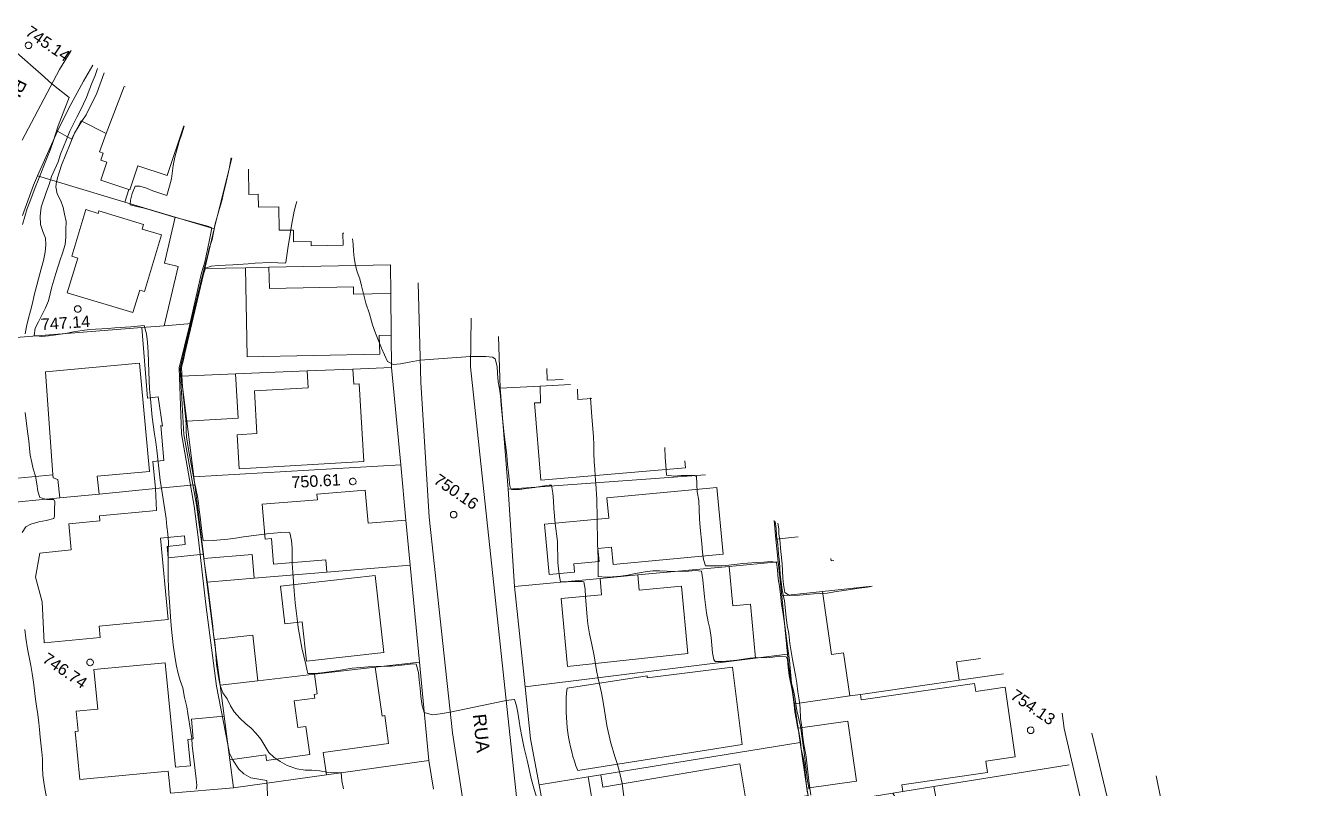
# Model space of a CAD drawing. Header units: metres. Extents: x 322294 to 7190115, y 7390841 to 10157759.
# Drawn here: x 323466.7 to 323659.4, y 7394133.5 to 7394249.3 of the extents above; entities that cross this region are included whole.
import ezdxf
from ezdxf.enums import TextEntityAlignment as Align

# ---------------------------------------------------------------- set-up
doc = ezdxf.new("R2010")
doc.units = ezdxf.units.M
doc.layers.get('0').update_dxf_attribs({"lineweight": 18})
for name, color, linetype, lineweight in [('100_SIST_VIARIO_MEIO_FIO', 1, 'Continuous', 18), ('160_P_SIMP_ASF_TOP', 7, 'Continuous', 18), ('206_MURO_E_MURO_ARRIMO', 7, 'Continuous', 18), ('214_PROJ_BEIRAL_EDIF', 10, 'Continuous', 18), ('600_CURVA_MESTRA', 14, 'Continuous', 18), ('604_CURVA_INTERM', 7, 'Continuous', 18), ('606_PTO_COTADO', 7, 'Continuous', 18), ('608_PTO_COTADO_INTERVIA', 1, 'Continuous', 18)]:
    doc.layers.add(name, color=color, linetype=linetype, lineweight=lineweight)
doc.styles.add('Style-Arial', font='arial.ttf', dxfattribs={"height": 1.75})

# ---------------------------------------------------------------- blocks, each defined once
blk = doc.blocks.new('SP09')
at = {"color": 0, "linetype": 'Continuous'}
blk.add_lwpolyline([(-0.03, -0.51), (-0.14, -0.49), (-0.24, -0.46), (-0.31, -0.42), (-0.35, -0.39), (-0.42, -0.31), (-0.47, -0.24), (-0.51, -0.15), (-0.52, -0.09), (-0.52, 0.03), (-0.51, 0.11), (-0.48, 0.2), (-0.44, 0.27), (-0.4, 0.33), (-0.32, 0.39), (-0.23, 0.44), (-0.15, 0.48), (-0.1, 0.48), (-0.03, 0.48), (0.08, 0.48), (0.19, 0.44), (0.27, 0.4), (0.35, 0.32), (0.41, 0.23), (0.46, 0.11), (0.48, 0.03), (0.48, -0.03), (0.47, -0.08), (0.44, -0.21), (0.38, -0.3), (0.31, -0.38), (0.23, -0.44), (0.1, -0.49), (0.02, -0.51)], close=True, dxfattribs=at)
blk = doc.blocks.new('SP10')
at = {"color": 0, "linetype": 'Continuous'}
blk.add_lwpolyline([(-0.03, -0.51), (-0.14, -0.49), (-0.24, -0.46), (-0.31, -0.42), (-0.35, -0.39), (-0.42, -0.31), (-0.47, -0.24), (-0.51, -0.15), (-0.52, -0.09), (-0.52, 0.03), (-0.51, 0.11), (-0.48, 0.2), (-0.44, 0.27), (-0.4, 0.33), (-0.32, 0.39), (-0.23, 0.44), (-0.15, 0.48), (-0.1, 0.48), (-0.03, 0.48), (0.08, 0.48), (0.19, 0.44), (0.27, 0.4), (0.35, 0.32), (0.41, 0.23), (0.46, 0.11), (0.48, 0.03), (0.48, -0.03), (0.47, -0.08), (0.44, -0.21), (0.38, -0.3), (0.31, -0.38), (0.23, -0.44), (0.1, -0.49), (0.02, -0.51)], close=True, dxfattribs=at)

msp = doc.modelspace()

# ---------------------------------------------------------------- linework, layer by layer
at = {"layer": '100_SIST_VIARIO_MEIO_FIO'}
for points in [[(323466.173, 7394231.899), (323471.867, 7394242.636), (323473.614, 7394245.482)], [(323526.304, 7394210.272), (323526.67, 7394195.19), (323527.968, 7394174.716), (323531.469, 7394141.971), (323536.208, 7394111.437), (323541.082, 7394087.447), (323547.98, 7394060.564), (323547.897, 7394055.448), (323546.988, 7394052.824), (323543.976, 7394049.014), (323535.8, 7394040.59), (323519.763, 7394021.544), (323509.465, 7394007.525), (323498.011, 7393989.932), (323490.747, 7393976.945), (323480.22, 7393955.428), (323479.177, 7393955.126), (323478.179, 7393955.906), (323473.348, 7394010.25), (323461.245, 7394146.179)], [(323534.313, 7394204.919), (323534.229, 7394197.515), (323542.966, 7394115.732), (323552.046, 7394077.262), (323552.952, 7394075.481), (323555.242, 7394073.265), (323559.244, 7394070.613), (323562.922, 7394069.833), (323565.92, 7394070.806), (323576.409, 7394077.235), (323588.2, 7394085.692), (323603.311, 7394095.218), (323631.161, 7394110.78), (323633.394, 7394113.295), (323634.462, 7394115.688), (323634.643, 7394116.415), (323628.519, 7394141.965)], [(323638.247, 7394135.463), (323640.572, 7394124.003), (323641.646, 7394121.735), (323642.692, 7394120.644), (323645.378, 7394119.475), (323651.432, 7394118.998), (323653.421, 7394119.223), (323659.423, 7394121.312)]]:
    msp.add_lwpolyline(points, dxfattribs=at)
at = {"layer": '206_MURO_E_MURO_ARRIMO'}
for p, q in [((323475.514, 7394240.831), (323476.923, 7394243.271)), ((323473.294, 7394236.733), (323475.514, 7394240.831)), ((323471.552, 7394233.242), (323473.294, 7394236.733)), ((323467.923, 7394225.063), (323468.545, 7394226.477)), ((323466.248, 7394220.456), (323467.923, 7394225.063)), ((323522.11, 7394212.967), (323522.147, 7394208.621)), ((323522.201, 7394202.316), (323522.242, 7394197.404)), ((323538.482, 7394202.133), (323538.746, 7394194.294)), ((323522.242, 7394197.404), (323523.641, 7394182.631)), ((323538.746, 7394194.294), (323539.919, 7394178.951)), ((323523.641, 7394182.631), (323524.433, 7394174.269)), ((323539.919, 7394178.951), (323540.917, 7394164.201)), ((323525.082, 7394167.419), (323526.476, 7394152.701)), ((323540.917, 7394164.201), (323542.514, 7394148.985)), ((323526.476, 7394152.701), (323527.888, 7394137.783)), ((323542.514, 7394148.985), (323543.344, 7394141.083)), ((323624.327, 7394142.627), (323624.011, 7394144.977)), ((323543.344, 7394141.083), (323544.629, 7394134.127)), ((323630.186, 7394117.193), (323624.327, 7394142.627)), ((323527.888, 7394137.783), (323528.61, 7394133.457)), ((323544.629, 7394134.127), (323547.151, 7394120.477))]:
    msp.add_line(p, q, dxfattribs=at)
for points in [[(323498.032, 7394229.165), (323495.319, 7394218.427)], [(323481.786, 7394222.496), (323489.416, 7394220.202)], [(323500.085, 7394212.551), (323493.904, 7394212.434)], [(323522.11, 7394212.967), (323503.65, 7394212.618)], [(323522.242, 7394197.404), (323516.372, 7394197.168)], [(323509.426, 7394196.889), (323498.591, 7394196.453)], [(323538.746, 7394194.294), (323544.809, 7394194.598)], [(323523.641, 7394182.631), (323492.226, 7394180.801)], [(323539.919, 7394178.951), (323569.908, 7394181.132)], [(323462.498, 7394176.711), (323471.899, 7394177.623)], [(323580.581, 7394171.382), (323580.929, 7394167.933)], [(323493.703, 7394169.072), (323493.781, 7394168.452)], [(323512.447, 7394166.372), (323501.379, 7394165.455)], [(323573.457, 7394167.236), (323559.598, 7394165.943)], [(323494.233, 7394164.863), (323495.355, 7394156.145)], [(323553.89, 7394165.411), (323540.917, 7394164.201)], [(323595.171, 7394164.25), (323587.649, 7394163.45)], [(323526.476, 7394152.701), (323519.77, 7394151.93)], [(323542.514, 7394148.985), (323577.488, 7394153.343)], [(323510.565, 7394150.871), (323501.97, 7394149.882)], [(323615.097, 7394150.934), (323608.358, 7394149.97)], [(323496.851, 7394144.525), (323496.246, 7394149.224)], [(323604.252, 7394149.382), (323593.402, 7394147.83)], [(323584.259, 7394140.508), (323583.936, 7394142.682)], [(323553.996, 7394135.636), (323584.259, 7394140.508)], [(323584.259, 7394140.508), (323585.284, 7394133.611)], [(323527.888, 7394137.783), (323512.362, 7394135.62)], [(323544.629, 7394134.127), (323552.097, 7394135.33)], [(323604.546, 7394133.832), (323625.066, 7394137.127)]]:
    msp.add_lwpolyline(points, dxfattribs=at)
at = {"layer": '214_PROJ_BEIRAL_EDIF'}
for points in [[(323481.806, 7394240.008), (323481.651, 7394240.06), (323478.964, 7394232.922)], [(323478.964, 7394232.922), (323477.907, 7394230.112), (323478.478, 7394229.922), (323478.119, 7394228.847), (323479.043, 7394228.538), (323478.139, 7394225.826), (323482.364, 7394224.417), (323482.549, 7394224.355), (323483.772, 7394228.022), (323488.204, 7394226.544), (323490.71, 7394234.057)], [(323515.03, 7394217.806), (323514.847, 7394217.802), (323514.881, 7394215.964), (323510.068, 7394215.873), (323510.056, 7394216.517), (323507.381, 7394216.466), (323507.347, 7394218.267), (323505.185, 7394218.226), (323505.118, 7394221.772), (323502.046, 7394221.714), (323502.008, 7394223.684), (323500.591, 7394223.657), (323500.518, 7394227.503)], [(323548.265, 7394195.596), (323545.84, 7394195.485), (323545.81, 7394197.236)], [(323549.412, 7394194.829), (323544.809, 7394194.598), (323544.852, 7394192.075), (323543.918, 7394192.06), (323544.906, 7394180.34), (323566.834, 7394182.166), (323566.757, 7394183.238)], [(323552.622, 7394192.684), (323550.503, 7394192.538), (323550.476, 7394194.118)], [(323580.299, 7394174.189), (323580.581, 7394171.382), (323583.96, 7394171.742)], [(323588.921, 7394168.426), (323588.957, 7394168.092), (323589.358, 7394168.135)], [(323604.252, 7394149.382), (323608.358, 7394149.97), (323607.961, 7394152.748), (323611.603, 7394153.269)]]:
    msp.add_lwpolyline(points, dxfattribs=at)
for points in [[(323478.964, 7394232.922), (323477.907, 7394230.112), (323478.478, 7394229.922), (323478.119, 7394228.847), (323479.043, 7394228.538), (323478.139, 7394225.826), (323482.364, 7394224.417), (323481.786, 7394222.496), (323468.545, 7394226.477), (323471.296, 7394232.73), (323471.552, 7394233.242), (323473.69, 7394232.051), (323475.158, 7394234.848)], [(323487.337, 7394217.531), (323484.752, 7394208.936), (323484.031, 7394209.153), (323483.007, 7394205.748), (323473.046, 7394208.744), (323474.628, 7394214.008), (323473.715, 7394214.283), (323475.842, 7394221.356), (323477.74, 7394220.785), (323477.851, 7394221.156), (323484.602, 7394219.126), (323484.389, 7394218.418)], [(323489.416, 7394220.202), (323487.772, 7394213.238), (323489.875, 7394212.741), (323487.753, 7394203.752), (323491.933, 7394204.085), (323493.904, 7394212.434), (323495.319, 7394218.427)], [(323500.085, 7394212.551), (323503.65, 7394212.618), (323503.711, 7394209.414), (323516.468, 7394209.655), (323516.489, 7394208.514), (323522.147, 7394208.621), (323522.201, 7394202.316), (323520.392, 7394202.281), (323520.446, 7394199.415), (323500.341, 7394199.035)], [(323484.368, 7394203.483), (323462.638, 7394201.753), (323462.527, 7394201.082), (323462.108, 7394197.15), (323461.956, 7394186.077), (323462.288, 7394180.341), (323470.844, 7394181.124), (323469.713, 7394196.735), (323483.989, 7394198.057), (323485.523, 7394181.631), (323477.599, 7394180.931), (323477.863, 7394178.201), (323486.422, 7394179.032), (323486.031, 7394183.161), (323487.677, 7394183.29), (323487.245, 7394188.602), (323487.468, 7394188.535), (323486.829, 7394192.974), (323485.211, 7394192.755)], [(323490.298, 7394196.119), (323491.161, 7394189.259), (323492.226, 7394180.801), (323492.376, 7394179.609), (323486.422, 7394179.032), (323486.031, 7394183.161), (323487.677, 7394183.29), (323487.245, 7394188.602), (323487.468, 7394188.535), (323486.829, 7394192.974), (323485.211, 7394192.755), (323484.368, 7394203.483), (323487.753, 7394203.752), (323491.933, 7394204.085), (323490.213, 7394196.795)], [(323470.844, 7394181.124), (323470.877, 7394180.663), (323471.622, 7394180.439), (323471.899, 7394177.623), (323477.863, 7394178.201), (323477.599, 7394180.931), (323485.523, 7394181.631), (323483.989, 7394198.057), (323469.713, 7394196.735)], [(323509.426, 7394196.889), (323516.372, 7394197.168), (323516.505, 7394194.885), (323517.344, 7394194.934), (323518.03, 7394183.162), (323499.133, 7394182.061), (323498.833, 7394187.211), (323501.828, 7394187.386), (323501.45, 7394193.871), (323509.574, 7394194.344)], [(323490.298, 7394196.119), (323498.591, 7394196.453), (323498.984, 7394189.715), (323491.161, 7394189.259)], [(323486.422, 7394179.032), (323492.376, 7394179.609), (323493.703, 7394169.072), (323488.346, 7394168.553), (323488.179, 7394170.269), (323490.943, 7394170.537), (323490.813, 7394171.873), (323487.163, 7394171.519), (323488.36, 7394159.181), (323477.858, 7394158.162), (323478.024, 7394156.445), (323469.534, 7394155.621), (323469.244, 7394161.872), (323468.218, 7394165.629), (323468.873, 7394169.264), (323473.647, 7394169.727), (323473.26, 7394173.716), (323478.004, 7394174.176), (323477.935, 7394174.887), (323486.596, 7394175.727)], [(323512.447, 7394166.372), (323512.293, 7394168.227), (323504.334, 7394167.567), (323504.011, 7394171.463), (323503.06, 7394171.384), (323502.622, 7394176.664), (323511.001, 7394177.359), (323510.931, 7394178.199), (323518.258, 7394178.806), (323518.673, 7394173.792), (323524.433, 7394174.269), (323525.082, 7394167.419)], [(323571.612, 7394179.205), (323554.93, 7394177.648), (323555.22, 7394174.539), (323545.463, 7394173.629), (323546.175, 7394166.006), (323550.022, 7394166.364), (323549.903, 7394167.64), (323553.742, 7394167.998), (323553.558, 7394169.975), (323555.63, 7394170.168), (323555.877, 7394167.522), (323572.557, 7394169.078)], [(323494.233, 7394164.863), (323493.781, 7394168.452), (323501.08, 7394169.057), (323501.379, 7394165.455)], [(323577.488, 7394153.343), (323582.337, 7394153.947), (323581.447, 7394162.79), (323580.929, 7394167.933), (323573.457, 7394167.236), (323574.013, 7394161.282), (323576.724, 7394161.535)], [(323519.738, 7394165.872), (323505.414, 7394164.225), (323506.07, 7394158.524), (323508.67, 7394158.823), (323509.356, 7394152.852), (323521.081, 7394154.2)], [(323553.89, 7394165.411), (323559.598, 7394165.943), (323559.815, 7394163.624), (323566.266, 7394164.226), (323567.18, 7394154.005), (323548.951, 7394152.032), (323547.988, 7394162.356), (323554.122, 7394162.928)], [(323583.384, 7394146.397), (323591.763, 7394147.595), (323590.83, 7394154.118), (323589.022, 7394153.859), (323587.649, 7394163.45), (323581.447, 7394162.79), (323582.337, 7394153.947), (323582.497, 7394152.359)], [(323496.246, 7394149.224), (323495.355, 7394156.145), (323501.173, 7394156.815), (323501.97, 7394149.882)], [(323488.692, 7394132.833), (323498.253, 7394133.655), (323497.706, 7394137.899), (323496.851, 7394144.525), (323491.867, 7394144.042), (323492.156, 7394141.065), (323491.343, 7394140.987), (323491.729, 7394137.006), (323489.451, 7394136.785), (323487.915, 7394152.625), (323477.078, 7394151.574), (323477.657, 7394145.599), (323474.412, 7394145.284), (323474.706, 7394142.247), (323474.219, 7394142.199), (323474.929, 7394134.888), (323488.366, 7394136.191)], [(323512.362, 7394135.62), (323511.89, 7394139.007), (323521.804, 7394140.388), (323521.217, 7394144.603), (323520.799, 7394144.544), (323519.77, 7394151.93), (323510.565, 7394150.871), (323510.981, 7394147.889), (323510.509, 7394147.823), (323510.586, 7394147.268), (323507.474, 7394146.835), (323508.037, 7394142.791), (323509.237, 7394142.958), (323509.828, 7394138.715), (323503.284, 7394137.803), (323503.164, 7394138.659), (323497.706, 7394137.899), (323498.253, 7394133.655)], [(323573.991, 7394151.977), (323561.026, 7394150.317), (323561.052, 7394150.624), (323548.874, 7394148.763), (323548.807, 7394148.049), (323548.758, 7394147.301), (323548.729, 7394146.552), (323548.722, 7394145.802), (323548.735, 7394145.052), (323548.768, 7394144.303), (323548.823, 7394143.555), (323548.898, 7394142.809), (323548.994, 7394142.065), (323549.11, 7394141.324), (323549.246, 7394140.586), (323549.403, 7394139.853), (323549.581, 7394139.124), (323549.778, 7394138.401), (323549.995, 7394137.683), (323550.232, 7394136.971), (323550.489, 7394136.267), (323575.438, 7394140.241)], [(323583.384, 7394146.397), (323583.936, 7394142.682), (323591.492, 7394143.764), (323592.791, 7394134.685), (323585.284, 7394133.611), (323585.448, 7394132.503), (323585.701, 7394130.805), (323598.322, 7394132.832), (323599.808, 7394133.071), (323599.66, 7394134.103), (323612.674, 7394135.965), (323612.427, 7394137.692), (323616.871, 7394138.327), (323615.356, 7394148.915), (323610.89, 7394148.276), (323610.718, 7394149.477), (323593.518, 7394147.017), (323593.402, 7394147.83), (323591.763, 7394147.595)], [(323585.448, 7394132.503), (323576.177, 7394130.925), (323575.094, 7394137.289), (323554.317, 7394133.753), (323553.996, 7394135.636), (323552.097, 7394135.33), (323554.025, 7394124.001), (323560.958, 7394125.181), (323561.347, 7394122.892), (323565.09, 7394123.529), (323564.712, 7394125.747), (323574.619, 7394127.433), (323574.996, 7394125.215), (323579.554, 7394125.991), (323583.543, 7394126.67), (323585.731, 7394130.598), (323585.701, 7394130.805)], [(323601.475, 7394127.393), (323603.78, 7394123.417), (323606.385, 7394123.983), (323604.546, 7394133.832), (323599.808, 7394133.071), (323598.322, 7394132.832)]]:
    msp.add_lwpolyline(points, close=True, dxfattribs=at)
at = {"layer": '600_CURVA_MESTRA'}
for points, elevation in [([(323466.257, 7394219.091), (323466.979, 7394221.551), (323467.336, 7394222.563), (323468.178, 7394224.739), (323468.647, 7394225.85), (323469.973, 7394229.256), (323470.436, 7394230.397), (323470.883, 7394231.68), (323471.679, 7394234.089), (323472.694, 7394236.703), (323473.342, 7394238.372), (323470.708, 7394240.45), (323469.068, 7394241.891), (323465.373, 7394245.165)], 745), ([(323507.89, 7394222.577), (323507.726, 7394222.096), (323507.447, 7394221.103), (323507.053, 7394218.95), (323506.854, 7394217.621), (323506.485, 7394215.486), (323506.213, 7394213.315), (323506.166, 7394213.227), (323503.803, 7394213.364), (323501.566, 7394213.242), (323500.509, 7394213.133), (323498.153, 7394212.982), (323495.934, 7394212.894), (323494.869, 7394212.759), (323494.02, 7394212.459), (323493.684, 7394211.398), (323493.41, 7394210.275), (323493.073, 7394209.04), (323492.817, 7394207.826), (323492.528, 7394206.677), (323491.999, 7394204.353), (323491.439, 7394202.139), (323491.142, 7394200.746), (323490.862, 7394199.572), (323490.666, 7394198.589), (323490.392, 7394197.449), (323490.427, 7394196.418), (323490.497, 7394195.126), (323490.742, 7394192.334), (323490.974, 7394190.009), (323491.061, 7394188.817), (323491.068, 7394187.773), (323491.156, 7394186.87), (323491.446, 7394184.991), (323492.298, 7394180.268), (323492.778, 7394177.841), (323492.948, 7394176.812), (323493.063, 7394175.813), (323493.212, 7394174.759), (323493.518, 7394172.062), (323493.668, 7394171.219), (323493.855, 7394171.11), (323495.201, 7394171.147), (323497.387, 7394171.377), (323498.551, 7394171.509), (323499.771, 7394171.714), (323503.328, 7394172.177), (323505.467, 7394172.362), (323506.614, 7394172.436), (323506.794, 7394172.339), (323507.071, 7394171.172), (323507.151, 7394170.026), (323507.182, 7394168.967), (323507.177, 7394167.738), (323507.256, 7394166.294), (323507.457, 7394163.54), (323507.632, 7394161.725), (323507.9, 7394159.288), (323508.086, 7394157.966), (323508.617, 7394154.867), (323509.234, 7394152.371), (323509.424, 7394151.376), (323509.544, 7394151.008), (323510.576, 7394150.998), (323511.636, 7394151.114), (323513.88, 7394151.407), (323516.258, 7394151.779), (323517.566, 7394151.917), (323518.677, 7394151.999), (323521.051, 7394152.096), (323522.182, 7394152.106), (323523.346, 7394152.183), (323525.495, 7394152.461), (323526.006, 7394152.385), (323526.328, 7394151.169), (323526.439, 7394149.979), (323526.575, 7394148.79), (323526.693, 7394147.485), (323526.87, 7394146.072), (323527.214, 7394145.099), (323528.471, 7394144.71), (323529.621, 7394144.855), (323531.132, 7394145.118), (323539.636, 7394146.898), (323540.865, 7394147.055), (323540.926, 7394147.065), (323541.224, 7394146.099), (323541.405, 7394145.092), (323541.59, 7394143.784), (323541.753, 7394142.765), (323541.998, 7394141.446), (323542.361, 7394139.661), (323542.838, 7394137.837), (323543.5, 7394134.86), (323543.842, 7394133.584), (323544.773, 7394130.348)], 750), ([(323595.186, 7394164.24), (323594.466, 7394164.076), (323593.195, 7394163.929), (323590.855, 7394163.602), (323589.751, 7394163.408), (323588.368, 7394163.196), (323586.319, 7394163.055), (323585.247, 7394162.956), (323584.16, 7394162.878), (323582.616, 7394162.803), (323581.939, 7394163.296), (323581.742, 7394164.487), (323581.616, 7394165.517), (323581.521, 7394167.643), (323581.299, 7394169.479), (323581.187, 7394171.258), (323581.016, 7394172.138), (323580.989, 7394172.943), (323580.869, 7394173.807)], 755)]:
    msp.add_lwpolyline(points, dxfattribs=dict(at, elevation=elevation))
at = {"layer": '604_CURVA_INTERM', "flags": 128}
for points, elevation in [([(323466.636, 7394202.505), (323466.843, 7394203.648), (323467.124, 7394204.693), (323467.442, 7394206.028), (323467.757, 7394207.179), (323467.999, 7394208.373), (323469.093, 7394212.369), (323469.445, 7394213.666), (323469.683, 7394214.92), (323469.791, 7394216.004), (323469.757, 7394217.021), (323469.329, 7394218.047), (323469.003, 7394219.091), (323468.932, 7394220.362), (323469.093, 7394221.739), (323469.88, 7394224.12), (323470.271, 7394225.17), (323470.667, 7394226.376), (323471.649, 7394228.591), (323472.034, 7394229.758), (323472.444, 7394230.904), (323472.938, 7394232.013), (323473.427, 7394233.276), (323474.471, 7394235.374), (323475.002, 7394236.341), (323475.521, 7394237.417), (323475.943, 7394238.393), (323476.376, 7394239.47), (323476.821, 7394240.634), (323477.275, 7394241.731), (323477.64, 7394242.792)], 746), ([(323492.597, 7394133.424), (323492.701, 7394133.985), (323492.614, 7394134.99), (323492.189, 7394138.39), (323492.017, 7394140.049), (323491.936, 7394141.115), (323491.809, 7394142.117), (323491.317, 7394144.937), (323491.167, 7394145.934), (323490.842, 7394147.363), (323490.598, 7394148.827), (323490.168, 7394149.916), (323489.856, 7394150.976), (323489.614, 7394152.093), (323489.427, 7394153.249), (323489.13, 7394155.335), (323488.864, 7394157.693), (323488.744, 7394158.905), (323488.533, 7394161.847), (323488.427, 7394163.038), (323488.394, 7394164.206), (323488.34, 7394165.321), (323488.345, 7394168.681), (323488.37, 7394169.716), (323488.376, 7394170.908), (323488.286, 7394172.165), (323488.153, 7394173.277), (323488.034, 7394174.492), (323487.514, 7394178.095), (323487.154, 7394180.313), (323486.606, 7394184.862), (323486.456, 7394186.107), (323486.27, 7394187.29), (323485.926, 7394189.891), (323485.697, 7394192.104), (323485.63, 7394193.185), (323485.542, 7394194.192), (323485.405, 7394196.773), (323485.315, 7394199.757), (323485.236, 7394201.245), (323485.064, 7394202.512), (323484.696, 7394203.788), (323482.666, 7394203.581), (323480.263, 7394203.433), (323479.177, 7394203.334), (323476.401, 7394203.189), (323475.284, 7394203.043), (323473.974, 7394202.842), (323472.77, 7394202.588), (323470.196, 7394202.218), (323469.164, 7394202.094), (323468.009, 7394202.269), (323468.185, 7394203.361), (323468.652, 7394204.339), (323469.721, 7394206.464), (323470.185, 7394207.541), (323470.708, 7394209.645), (323471.288, 7394211.683), (323471.969, 7394213.764), (323472.333, 7394214.766), (323472.728, 7394216.052), (323472.815, 7394217.198), (323472.807, 7394218.329), (323472.85, 7394219.57), (323472.642, 7394220.667), (323472.395, 7394221.677), (323472.069, 7394222.716), (323471.491, 7394223.753), (323471.328, 7394224.823), (323471.427, 7394225.572), (323471.624, 7394226.333), (323472.173, 7394228.088), (323474.145, 7394232.942), (323475.259, 7394234.783), (323475.931, 7394235.75), (323477.526, 7394239.036), (323478.625, 7394242.133)], 747), ([(323503.522, 7394130.462), (323503.303, 7394134.753), (323500.904, 7394135.186), (323499.855, 7394135.765), (323499.054, 7394136.475), (323498.232, 7394137.801), (323497.642, 7394138.835), (323497.395, 7394140.207), (323495.684, 7394149.056), (323494.05, 7394161.447), (323492.956, 7394171.275), (323492.296, 7394176.389), (323490.389, 7394187.331), (323490.01, 7394197.338), (323491.565, 7394203.753), (323493.409, 7394211.754), (323493.889, 7394213.376), (323494.558, 7394216.511), (323494.769, 7394217.553), (323494.958, 7394218.601), (323494.509, 7394218.824), (323490.29, 7394219.955), (323489.091, 7394220.255), (323487.962, 7394220.619), (323486.914, 7394220.92), (323485.783, 7394221.273), (323484.727, 7394221.573), (323483.601, 7394221.833), (323482.59, 7394222.099), (323482.644, 7394222.772), (323482.905, 7394223.818), (323483.342, 7394224.899), (323484.062, 7394224.936), (323485.078, 7394224.6), (323486.012, 7394224.211), (323488.154, 7394223.478), (323488.557, 7394224.94), (323488.853, 7394226.046), (323489.128, 7394228.064), (323489.352, 7394229.323), (323490.04, 7394231.69), (323490.411, 7394232.865), (323490.756, 7394234.027)], 748), ([(323497.929, 7394229.233), (323497.6, 7394227.531), (323497.06, 7394225.058), (323496.746, 7394223.843), (323496.485, 7394222.673), (323496.142, 7394221.549), (323495.491, 7394219.202), (323495.009, 7394216.821), (323494.591, 7394215.472), (323494.341, 7394214.295), (323493.717, 7394212.021), (323491.891, 7394204.555), (323490.185, 7394197.281), (323490.729, 7394187.231), (323492.637, 7394176.593), (323493.819, 7394168.045), (323494.424, 7394163.853), (323495.103, 7394158.14), (323495.232, 7394156.909), (323495.414, 7394155.756), (323495.541, 7394154.685), (323495.703, 7394152.409), (323496.029, 7394150.195), (323496.232, 7394149.191), (323496.646, 7394148.038), (323497.28, 7394147.127), (323497.814, 7394146.099), (323498.365, 7394145.168), (323499.201, 7394144.202), (323500.141, 7394143.364), (323500.929, 7394142.709), (323501.698, 7394141.87), (323502.412, 7394141.028), (323503.627, 7394139.025), (323504.397, 7394138.299), (323505.322, 7394137.636), (323506.432, 7394137.032), (323507.876, 7394136.544), (323509.155, 7394136.333), (323510.173, 7394136.327), (323511.376, 7394136.206), (323512.405, 7394136.015), (323513.562, 7394135.942), (323514.604, 7394135.994), (323514.705, 7394134.726), (323514.935, 7394133.511)], 749), ([(323557.567, 7394131.917), (323557.253, 7394134.306), (323556.792, 7394136.275), (323556.476, 7394137.354), (323556.128, 7394138.424), (323555.49, 7394140.638), (323554.912, 7394143.085), (323554.718, 7394144.416), (323554.407, 7394146.344), (323554.085, 7394148.073), (323553.6, 7394150.238), (323553.356, 7394151.465), (323552.976, 7394153.669), (323552.608, 7394155.644), (323552.294, 7394157.029), (323552.039, 7394158.507), (323551.911, 7394159.538), (323551.67, 7394162.646), (323551.64, 7394163.767), (323551.407, 7394164.908), (323551.161, 7394164.953), (323550.043, 7394164.954), (323548.884, 7394164.889), (323547.882, 7394164.88), (323547.719, 7394165.687), (323547.578, 7394166.795), (323547.484, 7394167.886), (323547.403, 7394170.998), (323547.074, 7394173.754), (323546.856, 7394176.03), (323546.818, 7394177.169), (323546.736, 7394178.345), (323546.514, 7394179.561), (323546.144, 7394179.548), (323545.117, 7394179.422), (323544, 7394179.216), (323542.679, 7394179.033), (323541.642, 7394178.911), (323540.424, 7394178.914), (323540.184, 7394179.388), (323540.072, 7394180.419), (323540.002, 7394181.468), (323539.865, 7394182.719), (323539.741, 7394184.113), (323539.32, 7394187.263), (323539.01, 7394190.166), (323538.865, 7394191.692), (323538.797, 7394193.093), (323538.633, 7394194.183), (323538.416, 7394195.255), (323538.313, 7394196.5), (323538.28, 7394197.565), (323537.99, 7394198.713), (323537.552, 7394198.992), (323536.55, 7394199.07), (323535.494, 7394199.097), (323534.247, 7394199.068), (323526.589, 7394198.522), (323524.927, 7394198.205), (323523.58, 7394197.957), (323522.485, 7394197.878), (323521.613, 7394198.306), (323520.737, 7394200.366), (323519.835, 7394202.627), (323519.379, 7394203.9), (323518.879, 7394205.536), (323518.335, 7394207.174), (323517.675, 7394209.814), (323517.452, 7394210.873), (323517.049, 7394211.939), (323516.793, 7394212.909), (323516.558, 7394214.022), (323516.462, 7394215.041), (323516.398, 7394216.105), (323516.33, 7394216.937)], 751), ([(323552.445, 7394192.802), (323552.648, 7394189.934), (323552.908, 7394186.926), (323552.936, 7394185.647), (323552.927, 7394184.474), (323552.983, 7394183.098), (323553.073, 7394182.009), (323553.118, 7394180.985), (323553.239, 7394179.749), (323553.41, 7394177.437), (323553.429, 7394174.524), (323553.5, 7394170.773), (323553.574, 7394168.414), (323553.608, 7394167.354), (323553.604, 7394165.688), (323554.695, 7394165.628), (323555.763, 7394165.659), (323557.019, 7394165.765), (323558.114, 7394165.926), (323559.258, 7394166.15), (323560.72, 7394166.395), (323561.905, 7394166.573), (323562.911, 7394166.58), (323564.039, 7394166.517), (323566.143, 7394166.464), (323567.316, 7394166.512), (323568.349, 7394166.63), (323569.28, 7394166.537), (323569.472, 7394165.198), (323569.735, 7394162.636), (323570.024, 7394160.214), (323570.297, 7394158.849), (323570.517, 7394157.836), (323570.737, 7394156.467), (323570.935, 7394154.12), (323571.152, 7394153.092), (323571.335, 7394152.805), (323572.464, 7394152.8), (323573.553, 7394152.902), (323574.615, 7394153.028), (323576.63, 7394153.326), (323577.669, 7394153.398), (323579.079, 7394153.347), (323580.095, 7394153.468), (323581.086, 7394153.617), (323582.11, 7394153.535), (323582.304, 7394153.163), (323582.426, 7394151.903), (323582.589, 7394150.674), (323583.018, 7394148.445), (323583.192, 7394147.42), (323583.316, 7394146.225), (323583.457, 7394145.169), (323583.619, 7394144.126), (323583.832, 7394142.952), (323584.088, 7394141.888), (323584.304, 7394140.656), (323584.42, 7394139.504), (323584.711, 7394138.265), (323584.924, 7394137.137), (323584.988, 7394136.043), (323585.224, 7394133.888), (323585.375, 7394132.832)], 752), ([(323466.18, 7394172.367), (323466.74, 7394173.219), (323467.511, 7394173.636), (323468.736, 7394174.003), (323469.856, 7394174.207), (323471.025, 7394174.526), (323471.095, 7394174.851), (323471.104, 7394175.879), (323471.151, 7394177.02), (323470.982, 7394177.386), (323469.919, 7394177.368), (323468.894, 7394177.71), (323468.599, 7394178.672), (323468.42, 7394179.767), (323468.197, 7394180.913), (323467.888, 7394182.021), (323467.64, 7394183.006), (323467.407, 7394184.103), (323467.316, 7394185.162), (323467.183, 7394186.28), (323466.992, 7394187.696), (323466.64, 7394190.569)], 746), ([(323563.695, 7394185.284), (323563.788, 7394183.779), (323563.85, 7394182.616), (323563.97, 7394181.09), (323565.092, 7394180.939), (323566.178, 7394181.032), (323568.289, 7394181.011), (323568.496, 7394180.884), (323568.626, 7394178.528), (323568.867, 7394177.215), (323568.99, 7394174.436), (323569.087, 7394173.132), (323569.335, 7394170.73), (323569.446, 7394169.373), (323569.567, 7394168.269), (323569.87, 7394167.35), (323572.298, 7394167.33), (323573.423, 7394167.449), (323575.553, 7394167.704), (323577.645, 7394167.833), (323578.732, 7394167.875), (323579.828, 7394167.993), (323580.652, 7394167.81), (323580.801, 7394166.732), (323580.891, 7394165.364), (323581.094, 7394164.232), (323581.262, 7394162.954), (323581.428, 7394161.521), (323581.6, 7394160.328), (323581.995, 7394157.872), (323582.304, 7394155.12), (323582.617, 7394152.969), (323582.738, 7394151.819), (323582.822, 7394150.69), (323582.954, 7394149.502), (323583.237, 7394148.429), (323583.438, 7394147.413), (323583.572, 7394146.413), (323583.761, 7394145.39), (323584.28, 7394143.023), (323584.609, 7394140.847), (323584.918, 7394138.627), (323585.038, 7394137.29), (323585.361, 7394134.73), (323585.61, 7394133.421)], 753), ([(323580.474, 7394174.071), (323580.631, 7394173.005), (323580.679, 7394171.923), (323580.844, 7394170.551), (323580.948, 7394169.167), (323581.088, 7394167.944), (323581.236, 7394166.006), (323581.522, 7394163.659), (323581.704, 7394162.696), (323581.892, 7394162.015), (323582.116, 7394159.525), (323582.288, 7394158.281), (323582.521, 7394157.062), (323582.698, 7394155.525), (323583.088, 7394153.112), (323583.312, 7394152.04), (323583.556, 7394150.759), (323583.751, 7394149.512), (323583.915, 7394148.199), (323584.102, 7394147.009), (323584.249, 7394145.724), (323584.315, 7394144.15), (323584.498, 7394142.861), (323584.627, 7394141.804), (323584.754, 7394140.519), (323585.145, 7394138.344), (323585.563, 7394134.731), (323585.877, 7394132.545)], 754), ([(323469.932, 7394131.862), (323469.546, 7394134.155), (323469.325, 7394135.553), (323469.277, 7394136.754), (323469.266, 7394138.024), (323469.177, 7394139.08), (323468.91, 7394141.35), (323468.842, 7394142.485), (323468.744, 7394143.532), (323468.59, 7394144.757), (323468.387, 7394146.057), (323468.243, 7394147.116), (323467.922, 7394149.683), (323467.693, 7394150.977), (323467.501, 7394152.204), (323467.029, 7394154.721), (323466.758, 7394156.354), (323466.6, 7394157.643)], 746)]:
    msp.add_lwpolyline(points, dxfattribs=dict(at, elevation=elevation))

# ---------------------------------------------------------------- block references
at = {"layer": '606_PTO_COTADO', "rotation": 325.5688295630279}
for p in [(323474.666, 7394206.281, 747.14), (323516.391, 7394180.112, 750.615), (323531.689, 7394175.082, 750.165), (323476.529, 7394152.667, 746.74), (323619.243, 7394142.376, 754.13)]:
    msp.add_blockref('SP09', p, dxfattribs=at)
at = {"layer": '608_PTO_COTADO_INTERVIA', "rotation": 325.5688295630279}
msp.add_blockref('SP10', (323467.191, 7394246.278, 745.14), dxfattribs=at)

# ---------------------------------------------------------------- texts
at = {"layer": '160_P_SIMP_ASF_TOP', "style": 'Style-Arial'}
msp.add_text('RUA', height=2, rotation=243.90034, dxfattribs=at).set_placement((323465.197, 7394241.503))
msp.add_text('RUA', height=2, rotation=276.09744, dxfattribs=at).set_placement((323535.562, 7394144.869), align=Align.MIDDLE_LEFT)
at = {"layer": '606_PTO_COTADO', "style": 'Style-Arial'}
for s, rotation, p in [('747.14', 3.84622, (323472.778, 7394204.197, 747.14)), ('750.61', 3.20375, (323510.784, 7394180.203, 750.615)), ('750.16', 325.56883, (323532.063, 7394178.574, 750.165)), ('746.74', 325.56883, (323472.705, 7394151.436, 746.74)), ('754.13', 325.56883, (323619.585, 7394145.889, 754.13))]:
    msp.add_text(s, height=1.75, rotation=rotation, dxfattribs=at).set_placement(p, align=Align.MIDDLE_CENTER)
at = {"layer": '608_PTO_COTADO_INTERVIA', "style": 'Style-Arial'}
msp.add_text('745.14', height=1.75, rotation=325.56883, dxfattribs=at).set_placement((323470.11, 7394246.54, 745.14), align=Align.MIDDLE_CENTER)

doc.saveas('drawing.dxf')
